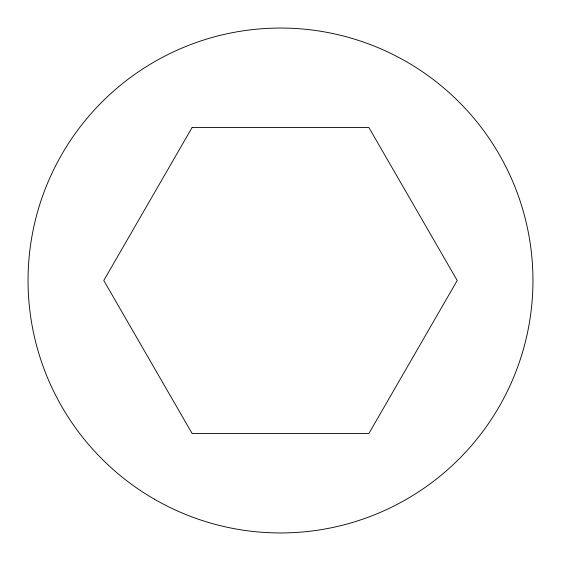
<?xml version="1.0" encoding="UTF-8"?>
<svg xmlns="http://www.w3.org/2000/svg" width="561" height="561" viewBox="0 0 561 561"><rect width="100%" height="100%" fill="white"/><g stroke="black" fill="none" stroke-linecap="round" stroke-linejoin="round"><path stroke-width="0.84" d="M192.143 127.459L103.785 280.5L192.143 433.541L368.858 433.541L457.215 280.5L368.858 127.459L192.143 127.459M154.275 499.129A252.45 252.45 0 0 0 532.95 280.5A252.45 252.45 0 0 0 154.275 61.871A252.45 252.45 0 0 0 154.275 499.129"/></g></svg>
